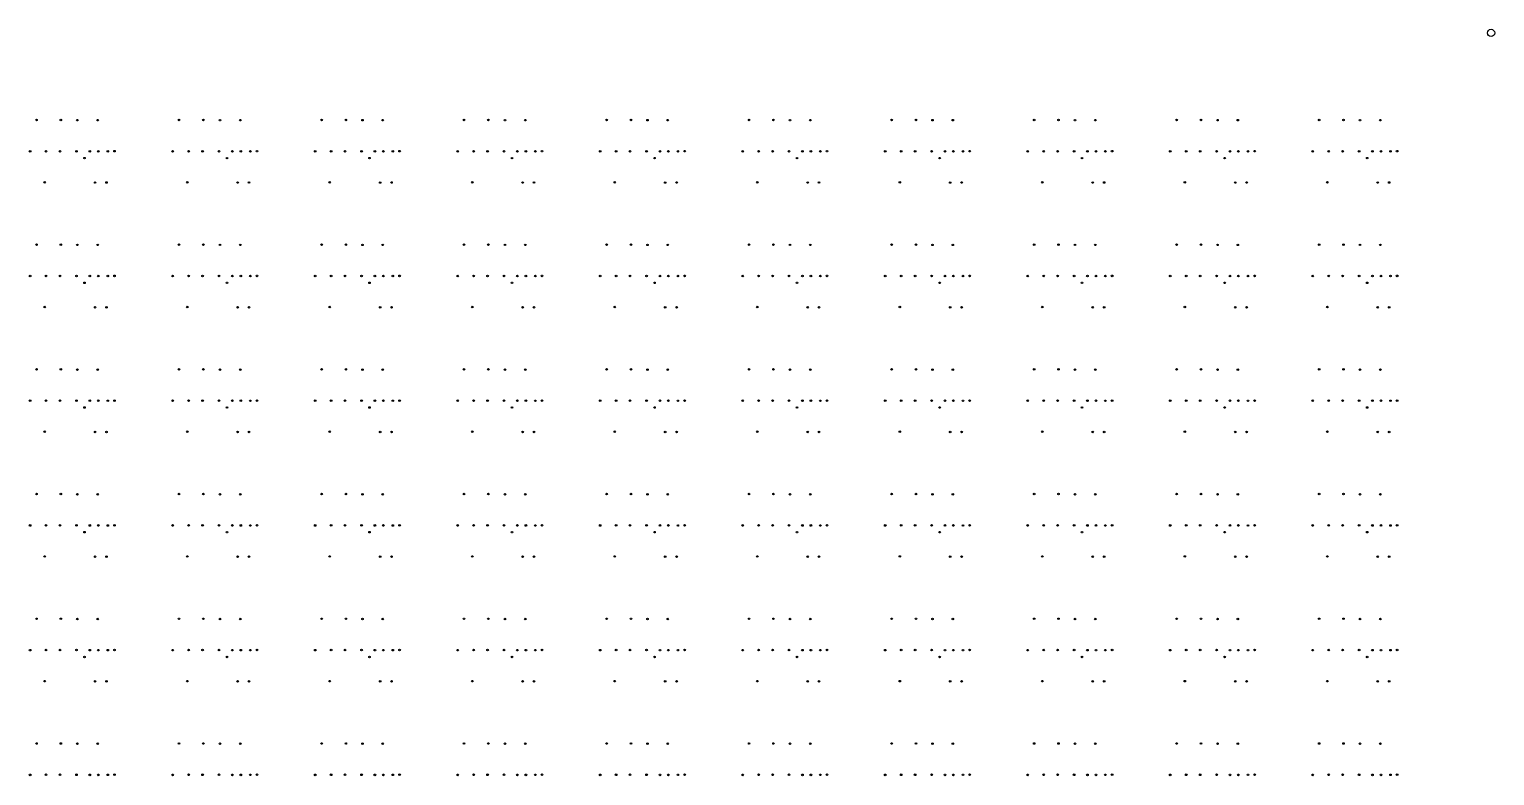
# Model space of a CAD drawing. Extents: x 50 to 173, y 50 to 173.
# Drawn here: x 112.4 to 172.6, y 141.9 to 172.6 of the extents above; entities that cross this region are included whole.
import ezdxf

# ---------------------------------------------------------------- set-up
doc = ezdxf.new("R2010")
doc.units = 0

msp = doc.modelspace()

# ---------------------------------------------------------------- linework, layer by layer
at = {"layer": '4H'}
msp.add_circle((172.4, 172.4), 0.15, dxfattribs=at)
at = {"layer": 'PET'}
for centre in [(112.658, 168.827), (113.656, 168.827), (114.337, 168.818), (115.17, 168.818), (118.511, 168.827), (119.51, 168.827), (120.191, 168.818), (121.024, 168.818), (124.365, 168.827), (125.364, 168.827), (126.045, 168.818), (126.878, 168.818), (130.219, 168.827), (131.217, 168.827), (131.898, 168.818), (132.731, 168.818), (136.072, 168.827), (137.071, 168.827), (137.752, 168.818), (138.585, 168.818), (141.926, 168.827), (142.925, 168.827), (143.606, 168.818), (144.439, 168.818), (147.78, 168.827), (148.778, 168.827), (149.459, 168.818), (150.292, 168.818), (153.633, 168.827), (154.632, 168.827), (155.313, 168.818), (156.146, 168.818), (159.487, 168.827), (160.486, 168.827), (161.167, 168.818), (162, 168.818), (165.341, 168.827), (166.339, 168.827), (167.02, 168.818), (167.853, 168.818), (112.394, 167.538), (113.049, 167.541), (113.622, 167.541), (114.299, 167.541), (114.847, 167.538), (115.195, 167.538), (115.586, 167.537), (115.86, 167.545), (118.247, 167.538), (118.903, 167.541), (119.476, 167.541), (120.153, 167.541), (120.701, 167.538), (121.049, 167.538), (121.439, 167.537), (121.714, 167.545), (124.101, 167.538), (124.757, 167.541), (125.33, 167.541), (126.007, 167.541), (126.555, 167.538), (126.902, 167.538), (127.293, 167.537), (127.567, 167.545), (129.955, 167.538), (130.61, 167.541), (131.183, 167.541), (131.86, 167.541), (132.408, 167.538), (132.756, 167.538), (133.147, 167.537), (133.421, 167.545), (135.808, 167.538), (136.464, 167.541), (137.037, 167.541), (137.714, 167.541), (138.262, 167.538), (138.61, 167.538), (139, 167.537), (139.275, 167.545), (141.662, 167.538), (142.318, 167.541), (142.891, 167.541), (143.568, 167.541), (144.116, 167.538), (144.463, 167.538), (144.854, 167.537), (145.128, 167.545), (147.516, 167.538), (148.171, 167.541), (148.744, 167.541), (149.421, 167.541), (149.969, 167.538), (150.317, 167.538), (150.708, 167.537), (150.982, 167.545), (153.369, 167.538), (154.025, 167.541), (154.598, 167.541), (155.275, 167.541), (155.823, 167.538), (156.171, 167.538), (156.561, 167.537), (156.836, 167.545), (159.223, 167.538), (159.879, 167.541), (160.452, 167.541), (161.129, 167.541), (161.677, 167.538), (162.024, 167.538), (162.415, 167.537), (162.689, 167.545), (165.077, 167.538), (165.732, 167.541), (166.305, 167.541), (166.982, 167.541), (167.53, 167.538), (167.878, 167.538), (168.269, 167.537), (168.543, 167.545), (114.628, 167.26), (120.481, 167.26), (126.335, 167.26), (132.189, 167.26), (138.042, 167.26), (143.896, 167.26), (149.75, 167.26), (155.603, 167.26), (161.457, 167.26), (167.311, 167.26), (112.993, 166.265), (115.063, 166.256), (115.532, 166.257), (118.847, 166.265), (120.917, 166.256), (121.386, 166.257), (124.701, 166.265), (126.77, 166.256), (127.239, 166.257), (130.554, 166.265), (132.624, 166.256), (133.093, 166.257), (136.408, 166.265), (138.478, 166.256), (138.947, 166.257), (142.262, 166.265), (144.331, 166.256), (144.8, 166.257), (148.115, 166.265), (150.185, 166.256), (150.654, 166.257), (153.969, 166.265), (156.039, 166.256), (156.508, 166.257), (159.823, 166.265), (161.892, 166.256), (162.361, 166.257), (165.676, 166.265), (167.746, 166.256), (168.215, 166.257), (112.658, 163.705), (113.656, 163.705), (114.337, 163.696), (115.17, 163.696), (118.511, 163.705), (119.51, 163.705), (120.191, 163.696), (121.024, 163.696), (124.365, 163.705), (125.364, 163.705), (126.045, 163.696), (126.878, 163.696), (130.219, 163.705), (131.217, 163.705), (131.898, 163.696), (132.731, 163.696), (136.072, 163.705), (137.071, 163.705), (137.752, 163.696), (138.585, 163.696), (141.926, 163.705), (142.925, 163.705), (143.606, 163.696), (144.439, 163.696), (147.78, 163.705), (148.778, 163.705), (149.459, 163.696), (150.292, 163.696), (153.633, 163.705), (154.632, 163.705), (155.313, 163.696), (156.146, 163.696), (159.487, 163.705), (160.486, 163.705), (161.167, 163.696), (162, 163.696), (165.341, 163.705), (166.339, 163.705), (167.02, 163.696), (167.853, 163.696), (112.394, 162.416), (113.049, 162.42), (113.622, 162.42), (114.299, 162.42), (114.628, 162.139), (114.847, 162.416), (115.195, 162.416), (115.586, 162.415), (115.86, 162.423), (118.247, 162.416), (118.903, 162.42), (119.476, 162.42), (120.153, 162.42), (120.481, 162.139), (120.701, 162.416), (121.049, 162.416), (121.439, 162.415), (121.714, 162.423), (124.101, 162.416), (124.757, 162.42), (125.33, 162.42), (126.007, 162.42), (126.335, 162.139), (126.555, 162.416), (126.902, 162.416), (127.293, 162.415), (127.567, 162.423), (129.955, 162.416), (130.61, 162.42), (131.183, 162.42), (131.86, 162.42), (132.189, 162.139), (132.408, 162.416), (132.756, 162.416), (133.147, 162.415), (133.421, 162.423), (135.808, 162.416), (136.464, 162.42), (137.037, 162.42), (137.714, 162.42), (138.042, 162.139), (138.262, 162.416), (138.61, 162.416), (139, 162.415), (139.275, 162.423), (141.662, 162.416), (142.318, 162.42), (142.891, 162.42), (143.568, 162.42), (143.896, 162.139), (144.116, 162.416), (144.463, 162.416), (144.854, 162.415), (145.128, 162.423), (147.516, 162.416), (148.171, 162.42), (148.744, 162.42), (149.421, 162.42), (149.75, 162.139), (149.969, 162.416), (150.317, 162.416), (150.708, 162.415), (150.982, 162.423), (153.369, 162.416), (154.025, 162.42), (154.598, 162.42), (155.275, 162.42), (155.603, 162.139), (155.823, 162.416), (156.171, 162.416), (156.561, 162.415), (156.836, 162.423), (159.223, 162.416), (159.879, 162.42), (160.452, 162.42), (161.129, 162.42), (161.457, 162.139), (161.677, 162.416), (162.024, 162.416), (162.415, 162.415), (162.689, 162.423), (165.077, 162.416), (165.732, 162.42), (166.305, 162.42), (166.982, 162.42), (167.311, 162.139), (167.53, 162.416), (167.878, 162.416), (168.269, 162.415), (168.543, 162.423), (112.993, 161.143), (115.063, 161.134), (115.532, 161.135), (118.847, 161.143), (120.917, 161.134), (121.386, 161.135), (124.701, 161.143), (126.77, 161.134), (127.239, 161.135), (130.554, 161.143), (132.624, 161.134), (133.093, 161.135), (136.408, 161.143), (138.478, 161.134), (138.947, 161.135), (142.262, 161.143), (144.331, 161.134), (144.8, 161.135), (148.115, 161.143), (150.185, 161.134), (150.654, 161.135), (153.969, 161.143), (156.039, 161.134), (156.508, 161.135), (159.823, 161.143), (161.892, 161.134), (162.361, 161.135), (165.676, 161.143), (167.746, 161.134), (168.215, 161.135), (112.658, 158.583), (113.656, 158.583), (114.337, 158.574), (115.17, 158.574), (118.511, 158.583), (119.51, 158.583), (120.191, 158.574), (121.024, 158.574), (124.365, 158.583), (125.364, 158.583), (126.045, 158.574), (126.878, 158.574), (130.219, 158.583), (131.217, 158.583), (131.898, 158.574), (132.731, 158.574), (136.072, 158.583), (137.071, 158.583), (137.752, 158.574), (138.585, 158.574), (141.926, 158.583), (142.925, 158.583), (143.606, 158.574), (144.439, 158.574), (147.78, 158.583), (148.778, 158.583), (149.459, 158.574), (150.292, 158.574), (153.633, 158.583), (154.632, 158.583), (155.313, 158.574), (156.146, 158.574), (159.487, 158.583), (160.486, 158.583), (161.167, 158.574), (162, 158.574), (165.341, 158.583), (166.339, 158.583), (167.02, 158.574), (167.853, 158.574), (112.394, 157.294), (113.049, 157.298), (113.622, 157.298), (114.299, 157.298), (114.847, 157.294), (115.195, 157.294), (115.586, 157.293), (115.86, 157.301), (118.247, 157.294), (118.903, 157.298), (119.476, 157.298), (120.153, 157.298), (120.701, 157.294), (121.049, 157.294), (121.439, 157.293), (121.714, 157.301), (124.101, 157.294), (124.757, 157.298), (125.33, 157.298), (126.007, 157.298), (126.555, 157.294), (126.902, 157.294), (127.293, 157.293), (127.567, 157.301), (129.955, 157.294), (130.61, 157.298), (131.183, 157.298), (131.86, 157.298), (132.408, 157.294), (132.756, 157.294), (133.147, 157.293), (133.421, 157.301), (135.808, 157.294), (136.464, 157.298), (137.037, 157.298), (137.714, 157.298), (138.262, 157.294), (138.61, 157.294), (139, 157.293), (139.275, 157.301), (141.662, 157.294), (142.318, 157.298), (142.891, 157.298), (143.568, 157.298), (144.116, 157.294), (144.463, 157.294), (144.854, 157.293), (145.128, 157.301), (147.516, 157.294), (148.171, 157.298), (148.744, 157.298), (149.421, 157.298), (149.969, 157.294), (150.317, 157.294), (150.708, 157.293), (150.982, 157.301), (153.369, 157.294), (154.025, 157.298), (154.598, 157.298), (155.275, 157.298), (155.823, 157.294), (156.171, 157.294), (156.561, 157.293), (156.836, 157.301), (159.223, 157.294), (159.879, 157.298), (160.452, 157.298), (161.129, 157.298), (161.677, 157.294), (162.024, 157.294), (162.415, 157.293), (162.689, 157.301), (165.077, 157.294), (165.732, 157.298), (166.305, 157.298), (166.982, 157.298), (167.53, 157.294), (167.878, 157.294), (168.269, 157.293), (168.543, 157.301), (114.628, 157.017), (120.481, 157.017), (126.335, 157.017), (132.189, 157.017), (138.042, 157.017), (143.896, 157.017), (149.75, 157.017), (155.603, 157.017), (161.457, 157.017), (167.311, 157.017), (112.993, 156.021), (115.063, 156.012), (115.532, 156.013), (118.847, 156.021), (120.917, 156.012), (121.386, 156.013), (124.701, 156.021), (126.77, 156.012), (127.239, 156.013), (130.554, 156.021), (132.624, 156.012), (133.093, 156.013), (136.408, 156.021), (138.478, 156.012), (138.947, 156.013), (142.262, 156.021), (144.331, 156.012), (144.8, 156.013), (148.115, 156.021), (150.185, 156.012), (150.654, 156.013), (153.969, 156.021), (156.039, 156.012), (156.508, 156.013), (159.823, 156.021), (161.892, 156.012), (162.361, 156.013), (165.676, 156.021), (167.746, 156.012), (168.215, 156.013), (112.658, 153.461), (113.656, 153.461), (114.337, 153.452), (115.17, 153.452), (118.511, 153.461), (119.51, 153.461), (120.191, 153.452), (121.024, 153.452), (124.365, 153.461), (125.364, 153.461), (126.045, 153.452), (126.878, 153.452), (130.219, 153.461), (131.217, 153.461), (131.898, 153.452), (132.731, 153.452), (136.072, 153.461), (137.071, 153.461), (137.752, 153.452), (138.585, 153.452), (141.926, 153.461), (142.925, 153.461), (143.606, 153.452), (144.439, 153.452), (147.78, 153.461), (148.778, 153.461), (149.459, 153.452), (150.292, 153.452), (153.633, 153.461), (154.632, 153.461), (155.313, 153.452), (156.146, 153.452), (159.487, 153.461), (160.486, 153.461), (161.167, 153.452), (162, 153.452), (165.341, 153.461), (166.339, 153.461), (167.02, 153.452), (167.853, 153.452), (112.394, 152.172), (113.049, 152.176), (113.622, 152.176), (114.299, 152.176), (114.628, 151.895), (114.847, 152.172), (115.195, 152.172), (115.586, 152.172), (115.86, 152.18), (118.247, 152.172), (118.903, 152.176), (119.476, 152.176), (120.153, 152.176), (120.481, 151.895), (120.701, 152.172), (121.049, 152.172), (121.439, 152.172), (121.714, 152.18), (124.101, 152.172), (124.757, 152.176), (125.33, 152.176), (126.007, 152.176), (126.335, 151.895), (126.555, 152.172), (126.902, 152.172), (127.293, 152.172), (127.567, 152.18), (129.955, 152.172), (130.61, 152.176), (131.183, 152.176), (131.86, 152.176), (132.189, 151.895), (132.408, 152.172), (132.756, 152.172), (133.147, 152.172), (133.421, 152.18), (135.808, 152.172), (136.464, 152.176), (137.037, 152.176), (137.714, 152.176), (138.042, 151.895), (138.262, 152.172), (138.61, 152.172), (139, 152.172), (139.275, 152.18), (141.662, 152.172), (142.318, 152.176), (142.891, 152.176), (143.568, 152.176), (143.896, 151.895), (144.116, 152.172), (144.463, 152.172), (144.854, 152.172), (145.128, 152.18), (147.516, 152.172), (148.171, 152.176), (148.744, 152.176), (149.421, 152.176), (149.75, 151.895), (149.969, 152.172), (150.317, 152.172), (150.708, 152.172), (150.982, 152.18), (153.369, 152.172), (154.025, 152.176), (154.598, 152.176), (155.275, 152.176), (155.603, 151.895), (155.823, 152.172), (156.171, 152.172), (156.561, 152.172), (156.836, 152.18), (159.223, 152.172), (159.879, 152.176), (160.452, 152.176), (161.129, 152.176), (161.457, 151.895), (161.677, 152.172), (162.024, 152.172), (162.415, 152.172), (162.689, 152.18), (165.077, 152.172), (165.732, 152.176), (166.305, 152.176), (166.982, 152.176), (167.311, 151.895), (167.53, 152.172), (167.878, 152.172), (168.269, 152.172), (168.543, 152.18), (112.993, 150.899), (115.063, 150.89), (115.532, 150.891), (118.847, 150.899), (120.917, 150.89), (121.386, 150.891), (124.701, 150.899), (126.77, 150.89), (127.239, 150.891), (130.554, 150.899), (132.624, 150.89), (133.093, 150.891), (136.408, 150.899), (138.478, 150.89), (138.947, 150.891), (142.262, 150.899), (144.331, 150.89), (144.8, 150.891), (148.115, 150.899), (150.185, 150.89), (150.654, 150.891), (153.969, 150.899), (156.039, 150.89), (156.508, 150.891), (159.823, 150.899), (161.892, 150.89), (162.361, 150.891), (165.676, 150.899), (167.746, 150.89), (168.215, 150.891), (112.658, 148.339), (113.656, 148.339), (114.337, 148.33), (115.17, 148.33), (118.511, 148.339), (119.51, 148.339), (120.191, 148.33), (121.024, 148.33), (124.365, 148.339), (125.364, 148.339), (126.045, 148.33), (126.878, 148.33), (130.219, 148.339), (131.217, 148.339), (131.898, 148.33), (132.731, 148.33), (136.072, 148.339), (137.071, 148.339), (137.752, 148.33), (138.585, 148.33), (141.926, 148.339), (142.925, 148.339), (143.606, 148.33), (144.439, 148.33), (147.78, 148.339), (148.778, 148.339), (149.459, 148.33), (150.292, 148.33), (153.633, 148.339), (154.632, 148.339), (155.313, 148.33), (156.146, 148.33), (159.487, 148.339), (160.486, 148.339), (161.167, 148.33), (162, 148.33), (165.341, 148.339), (166.339, 148.339), (167.02, 148.33), (167.853, 148.33), (112.394, 147.05), (113.049, 147.054), (113.622, 147.054), (114.299, 147.054), (114.847, 147.05), (115.195, 147.05), (115.586, 147.05), (115.86, 147.058), (118.247, 147.05), (118.903, 147.054), (119.476, 147.054), (120.153, 147.054), (120.701, 147.05), (121.049, 147.05), (121.439, 147.05), (121.714, 147.058), (124.101, 147.05), (124.757, 147.054), (125.33, 147.054), (126.007, 147.054), (126.555, 147.05), (126.902, 147.05), (127.293, 147.05), (127.567, 147.058), (129.955, 147.05), (130.61, 147.054), (131.183, 147.054), (131.86, 147.054), (132.408, 147.05), (132.756, 147.05), (133.147, 147.05), (133.421, 147.058), (135.808, 147.05), (136.464, 147.054), (137.037, 147.054), (137.714, 147.054), (138.262, 147.05), (138.61, 147.05), (139, 147.05), (139.275, 147.058), (141.662, 147.05), (142.318, 147.054), (142.891, 147.054), (143.568, 147.054), (144.116, 147.05), (144.463, 147.05), (144.854, 147.05), (145.128, 147.058), (147.516, 147.05), (148.171, 147.054), (148.744, 147.054), (149.421, 147.054), (149.969, 147.05), (150.317, 147.05), (150.708, 147.05), (150.982, 147.058), (153.369, 147.05), (154.025, 147.054), (154.598, 147.054), (155.275, 147.054), (155.823, 147.05), (156.171, 147.05), (156.561, 147.05), (156.836, 147.058), (159.223, 147.05), (159.879, 147.054), (160.452, 147.054), (161.129, 147.054), (161.677, 147.05), (162.024, 147.05), (162.415, 147.05), (162.689, 147.058), (165.077, 147.05), (165.732, 147.054), (166.305, 147.054), (166.982, 147.054), (167.53, 147.05), (167.878, 147.05), (168.269, 147.05), (168.543, 147.058), (114.628, 146.773), (120.481, 146.773), (126.335, 146.773), (132.189, 146.773), (138.042, 146.773), (143.896, 146.773), (149.75, 146.773), (155.603, 146.773), (161.457, 146.773), (167.311, 146.773), (112.993, 145.777), (115.063, 145.768), (115.532, 145.769), (118.847, 145.777), (120.917, 145.768), (121.386, 145.769), (124.701, 145.777), (126.77, 145.768), (127.239, 145.769), (130.554, 145.777), (132.624, 145.768), (133.093, 145.769), (136.408, 145.777), (138.478, 145.768), (138.947, 145.769), (142.262, 145.777), (144.331, 145.768), (144.8, 145.769), (148.115, 145.777), (150.185, 145.768), (150.654, 145.769), (153.969, 145.777), (156.039, 145.768), (156.508, 145.769), (159.823, 145.777), (161.892, 145.768), (162.361, 145.769), (165.676, 145.777), (167.746, 145.768), (168.215, 145.769), (112.658, 143.217), (113.656, 143.217), (114.337, 143.208), (115.17, 143.208), (118.511, 143.217), (119.51, 143.217), (120.191, 143.208), (121.024, 143.208), (124.365, 143.217), (125.364, 143.217), (126.045, 143.208), (126.878, 143.208), (130.219, 143.217), (131.217, 143.217), (131.898, 143.208), (132.731, 143.208), (136.072, 143.217), (137.071, 143.217), (137.752, 143.208), (138.585, 143.208), (141.926, 143.217), (142.925, 143.217), (143.606, 143.208), (144.439, 143.208), (147.78, 143.217), (148.778, 143.217), (149.459, 143.208), (150.292, 143.208), (153.633, 143.217), (154.632, 143.217), (155.313, 143.208), (156.146, 143.208), (159.487, 143.217), (160.486, 143.217), (161.167, 143.208), (162, 143.208), (165.341, 143.217), (166.339, 143.217), (167.02, 143.208), (167.853, 143.208), (112.394, 141.928), (113.049, 141.932), (113.622, 141.932), (114.299, 141.932), (114.847, 141.928), (115.195, 141.928), (115.586, 141.928), (115.86, 141.936), (118.247, 141.928), (118.903, 141.932), (119.476, 141.932), (120.153, 141.932), (120.701, 141.928), (121.049, 141.928), (121.439, 141.928), (121.714, 141.936), (124.101, 141.928), (124.757, 141.932), (125.33, 141.932), (126.007, 141.932), (126.555, 141.928), (126.902, 141.928), (127.293, 141.928), (127.567, 141.936), (129.955, 141.928), (130.61, 141.932), (131.183, 141.932), (131.86, 141.932), (132.408, 141.928), (132.756, 141.928), (133.147, 141.928), (133.421, 141.936), (135.808, 141.928), (136.464, 141.932), (137.037, 141.932), (137.714, 141.932), (138.262, 141.928), (138.61, 141.928), (139, 141.928), (139.275, 141.936), (141.662, 141.928), (142.318, 141.932), (142.891, 141.932), (143.568, 141.932), (144.116, 141.928), (144.463, 141.928), (144.854, 141.928), (145.128, 141.936), (147.516, 141.928), (148.171, 141.932), (148.744, 141.932), (149.421, 141.932), (149.969, 141.928), (150.317, 141.928), (150.708, 141.928), (150.982, 141.936), (153.369, 141.928), (154.025, 141.932), (154.598, 141.932), (155.275, 141.932), (155.823, 141.928), (156.171, 141.928), (156.561, 141.928), (156.836, 141.936), (159.223, 141.928), (159.879, 141.932), (160.452, 141.932), (161.129, 141.932), (161.677, 141.928), (162.024, 141.928), (162.415, 141.928), (162.689, 141.936), (165.077, 141.928), (165.732, 141.932), (166.305, 141.932), (166.982, 141.932), (167.53, 141.928), (167.878, 141.928), (168.269, 141.928), (168.543, 141.936)]:
    msp.add_circle(centre, 0.005, dxfattribs=at)
at = {"layer": 'V3'}
for centre, radius in [((112.658, 168.827), 0.0316), ((113.656, 168.827), 0.0316), ((114.337, 168.818), 0.0316), ((115.17, 168.818), 0.0316), ((118.511, 168.827), 0.0316), ((119.51, 168.827), 0.0316), ((120.191, 168.818), 0.0316), ((121.024, 168.818), 0.0316), ((124.365, 168.827), 0.0316), ((125.364, 168.827), 0.0316), ((126.045, 168.818), 0.0316), ((126.878, 168.818), 0.0316), ((130.219, 168.827), 0.0316), ((131.217, 168.827), 0.0316), ((131.898, 168.818), 0.0316), ((132.731, 168.818), 0.0316), ((136.072, 168.827), 0.0316), ((137.071, 168.827), 0.0316), ((137.752, 168.818), 0.0316), ((138.585, 168.818), 0.0316), ((141.926, 168.827), 0.0316), ((142.925, 168.827), 0.0316), ((143.606, 168.818), 0.0316), ((144.439, 168.818), 0.0316), ((147.78, 168.827), 0.0316), ((148.778, 168.827), 0.0316), ((149.459, 168.818), 0.0316), ((150.292, 168.818), 0.0316), ((153.633, 168.827), 0.0316), ((154.632, 168.827), 0.0316), ((155.313, 168.818), 0.0316), ((156.146, 168.818), 0.0316), ((159.487, 168.827), 0.0316), ((160.486, 168.827), 0.0316), ((161.167, 168.818), 0.0316), ((162, 168.818), 0.0316), ((165.341, 168.827), 0.0316), ((166.339, 168.827), 0.0316), ((167.02, 168.818), 0.0316), ((167.853, 168.818), 0.0316), ((112.394, 167.538), 0.0333), ((113.049, 167.541), 0.0333), ((113.622, 167.541), 0.0333), ((114.299, 167.541), 0.0333), ((114.847, 167.538), 0.0333), ((115.195, 167.538), 0.0333), ((115.586, 167.537), 0.0317), ((115.86, 167.545), 0.0333), ((118.247, 167.538), 0.0333), ((118.903, 167.541), 0.0333), ((119.476, 167.541), 0.0333), ((120.153, 167.541), 0.0333), ((120.701, 167.538), 0.0333), ((121.049, 167.538), 0.0333), ((121.439, 167.537), 0.0317), ((121.714, 167.545), 0.0333), ((124.101, 167.538), 0.0333), ((124.757, 167.541), 0.0333), ((125.33, 167.541), 0.0333), ((126.007, 167.541), 0.0333), ((126.555, 167.538), 0.0333), ((126.902, 167.538), 0.0333), ((127.293, 167.537), 0.0317), ((127.567, 167.545), 0.0333), ((129.955, 167.538), 0.0333), ((130.61, 167.541), 0.0333), ((131.183, 167.541), 0.0333), ((131.86, 167.541), 0.0333), ((132.408, 167.538), 0.0333), ((132.756, 167.538), 0.0333), ((133.147, 167.537), 0.0317), ((133.421, 167.545), 0.0333), ((135.808, 167.538), 0.0333), ((136.464, 167.541), 0.0333), ((137.037, 167.541), 0.0333), ((137.714, 167.541), 0.0333), ((138.262, 167.538), 0.0333), ((138.61, 167.538), 0.0333), ((139, 167.537), 0.0317), ((139.275, 167.545), 0.0333), ((141.662, 167.538), 0.0333), ((142.318, 167.541), 0.0333), ((142.891, 167.541), 0.0333), ((143.568, 167.541), 0.0333), ((144.116, 167.538), 0.0333), ((144.463, 167.538), 0.0333), ((144.854, 167.537), 0.0317), ((145.128, 167.545), 0.0333), ((147.516, 167.538), 0.0333), ((148.171, 167.541), 0.0333), ((148.744, 167.541), 0.0333), ((149.421, 167.541), 0.0333), ((149.969, 167.538), 0.0333), ((150.317, 167.538), 0.0333), ((150.708, 167.537), 0.0317), ((150.982, 167.545), 0.0333), ((153.369, 167.538), 0.0333), ((154.025, 167.541), 0.0333), ((154.598, 167.541), 0.0333), ((155.275, 167.541), 0.0333), ((155.823, 167.538), 0.0333), ((156.171, 167.538), 0.0333), ((156.561, 167.537), 0.0317), ((156.836, 167.545), 0.0333), ((159.223, 167.538), 0.0333), ((159.879, 167.541), 0.0333), ((160.452, 167.541), 0.0333), ((161.129, 167.541), 0.0333), ((161.677, 167.538), 0.0333), ((162.024, 167.538), 0.0333), ((162.415, 167.537), 0.0317), ((162.689, 167.545), 0.0333), ((165.077, 167.538), 0.0333), ((165.732, 167.541), 0.0333), ((166.305, 167.541), 0.0333), ((166.982, 167.541), 0.0333), ((167.53, 167.538), 0.0333), ((167.878, 167.538), 0.0333), ((168.269, 167.537), 0.0317), ((168.543, 167.545), 0.0333), ((114.628, 167.26), 0.0317), ((120.481, 167.26), 0.0317), ((126.335, 167.26), 0.0317), ((132.189, 167.26), 0.0317), ((138.042, 167.26), 0.0317), ((143.896, 167.26), 0.0317), ((149.75, 167.26), 0.0317), ((155.603, 167.26), 0.0317), ((161.457, 167.26), 0.0317), ((167.311, 167.26), 0.0317), ((112.993, 166.265), 0.0316), ((115.063, 166.256), 0.0316), ((115.532, 166.257), 0.0316), ((118.847, 166.265), 0.0316), ((120.917, 166.256), 0.0316), ((121.386, 166.257), 0.0316), ((124.701, 166.265), 0.0316), ((126.77, 166.256), 0.0316), ((127.239, 166.257), 0.0316), ((130.554, 166.265), 0.0316), ((132.624, 166.256), 0.0316), ((133.093, 166.257), 0.0316), ((136.408, 166.265), 0.0316), ((138.478, 166.256), 0.0316), ((138.947, 166.257), 0.0316), ((142.262, 166.265), 0.0316), ((144.331, 166.256), 0.0316), ((144.8, 166.257), 0.0316), ((148.115, 166.265), 0.0316), ((150.185, 166.256), 0.0316), ((150.654, 166.257), 0.0316), ((153.969, 166.265), 0.0316), ((156.039, 166.256), 0.0316), ((156.508, 166.257), 0.0316), ((159.823, 166.265), 0.0316), ((161.892, 166.256), 0.0316), ((162.361, 166.257), 0.0316), ((165.676, 166.265), 0.0316), ((167.746, 166.256), 0.0316), ((168.215, 166.257), 0.0316), ((112.658, 163.705), 0.0316), ((113.656, 163.705), 0.0316), ((114.337, 163.696), 0.0316), ((115.17, 163.696), 0.0316), ((118.511, 163.705), 0.0316), ((119.51, 163.705), 0.0316), ((120.191, 163.696), 0.0316), ((121.024, 163.696), 0.0316), ((124.365, 163.705), 0.0316), ((125.364, 163.705), 0.0316), ((126.045, 163.696), 0.0316), ((126.878, 163.696), 0.0316), ((130.219, 163.705), 0.0316), ((131.217, 163.705), 0.0316), ((131.898, 163.696), 0.0316), ((132.731, 163.696), 0.0316), ((136.072, 163.705), 0.0316), ((137.071, 163.705), 0.0316), ((137.752, 163.696), 0.0316), ((138.585, 163.696), 0.0316), ((141.926, 163.705), 0.0316), ((142.925, 163.705), 0.0316), ((143.606, 163.696), 0.0316), ((144.439, 163.696), 0.0316), ((147.78, 163.705), 0.0316), ((148.778, 163.705), 0.0316), ((149.459, 163.696), 0.0316), ((150.292, 163.696), 0.0316), ((153.633, 163.705), 0.0316), ((154.632, 163.705), 0.0316), ((155.313, 163.696), 0.0316), ((156.146, 163.696), 0.0316), ((159.487, 163.705), 0.0316), ((160.486, 163.705), 0.0316), ((161.167, 163.696), 0.0316), ((162, 163.696), 0.0316), ((165.341, 163.705), 0.0316), ((166.339, 163.705), 0.0316), ((167.02, 163.696), 0.0316), ((167.853, 163.696), 0.0316), ((112.394, 162.416), 0.0333), ((113.049, 162.42), 0.0333), ((113.622, 162.42), 0.0333), ((114.299, 162.42), 0.0333), ((114.628, 162.139), 0.0317), ((114.847, 162.416), 0.0333), ((115.195, 162.416), 0.0333), ((115.586, 162.415), 0.0317), ((115.86, 162.423), 0.0333), ((118.247, 162.416), 0.0333), ((118.903, 162.42), 0.0333), ((119.476, 162.42), 0.0333), ((120.153, 162.42), 0.0333), ((120.481, 162.139), 0.0317), ((120.701, 162.416), 0.0333), ((121.049, 162.416), 0.0333), ((121.439, 162.415), 0.0317), ((121.714, 162.423), 0.0333), ((124.101, 162.416), 0.0333), ((124.757, 162.42), 0.0333), ((125.33, 162.42), 0.0333), ((126.007, 162.42), 0.0333), ((126.335, 162.139), 0.0317), ((126.555, 162.416), 0.0333), ((126.902, 162.416), 0.0333), ((127.293, 162.415), 0.0317), ((127.567, 162.423), 0.0333), ((129.955, 162.416), 0.0333), ((130.61, 162.42), 0.0333), ((131.183, 162.42), 0.0333), ((131.86, 162.42), 0.0333), ((132.189, 162.139), 0.0317), ((132.408, 162.416), 0.0333), ((132.756, 162.416), 0.0333), ((133.147, 162.415), 0.0317), ((133.421, 162.423), 0.0333), ((135.808, 162.416), 0.0333), ((136.464, 162.42), 0.0333), ((137.037, 162.42), 0.0333), ((137.714, 162.42), 0.0333), ((138.042, 162.139), 0.0317), ((138.262, 162.416), 0.0333), ((138.61, 162.416), 0.0333), ((139, 162.415), 0.0317), ((139.275, 162.423), 0.0333), ((141.662, 162.416), 0.0333), ((142.318, 162.42), 0.0333), ((142.891, 162.42), 0.0333), ((143.568, 162.42), 0.0333), ((143.896, 162.139), 0.0317), ((144.116, 162.416), 0.0333), ((144.463, 162.416), 0.0333), ((144.854, 162.415), 0.0317), ((145.128, 162.423), 0.0333), ((147.516, 162.416), 0.0333), ((148.171, 162.42), 0.0333), ((148.744, 162.42), 0.0333), ((149.421, 162.42), 0.0333), ((149.75, 162.139), 0.0317), ((149.969, 162.416), 0.0333), ((150.317, 162.416), 0.0333), ((150.708, 162.415), 0.0317), ((150.982, 162.423), 0.0333), ((153.369, 162.416), 0.0333), ((154.025, 162.42), 0.0333), ((154.598, 162.42), 0.0333), ((155.275, 162.42), 0.0333), ((155.603, 162.139), 0.0317), ((155.823, 162.416), 0.0333), ((156.171, 162.416), 0.0333), ((156.561, 162.415), 0.0317), ((156.836, 162.423), 0.0333), ((159.223, 162.416), 0.0333), ((159.879, 162.42), 0.0333), ((160.452, 162.42), 0.0333), ((161.129, 162.42), 0.0333), ((161.457, 162.139), 0.0317), ((161.677, 162.416), 0.0333), ((162.024, 162.416), 0.0333), ((162.415, 162.415), 0.0317), ((162.689, 162.423), 0.0333), ((165.077, 162.416), 0.0333), ((165.732, 162.42), 0.0333), ((166.305, 162.42), 0.0333), ((166.982, 162.42), 0.0333), ((167.311, 162.139), 0.0317), ((167.53, 162.416), 0.0333), ((167.878, 162.416), 0.0333), ((168.269, 162.415), 0.0317), ((168.543, 162.423), 0.0333), ((112.993, 161.143), 0.0316), ((115.063, 161.134), 0.0316), ((115.532, 161.135), 0.0316), ((118.847, 161.143), 0.0316), ((120.917, 161.134), 0.0316), ((121.386, 161.135), 0.0316), ((124.701, 161.143), 0.0316), ((126.77, 161.134), 0.0316), ((127.239, 161.135), 0.0316), ((130.554, 161.143), 0.0316), ((132.624, 161.134), 0.0316), ((133.093, 161.135), 0.0316), ((136.408, 161.143), 0.0316), ((138.478, 161.134), 0.0316), ((138.947, 161.135), 0.0316), ((142.262, 161.143), 0.0316), ((144.331, 161.134), 0.0316), ((144.8, 161.135), 0.0316), ((148.115, 161.143), 0.0316), ((150.185, 161.134), 0.0316), ((150.654, 161.135), 0.0316), ((153.969, 161.143), 0.0316), ((156.039, 161.134), 0.0316), ((156.508, 161.135), 0.0316), ((159.823, 161.143), 0.0316), ((161.892, 161.134), 0.0316), ((162.361, 161.135), 0.0316), ((165.676, 161.143), 0.0316), ((167.746, 161.134), 0.0316), ((168.215, 161.135), 0.0316), ((112.658, 158.583), 0.0316), ((113.656, 158.583), 0.0316), ((114.337, 158.574), 0.0316), ((115.17, 158.574), 0.0316), ((118.511, 158.583), 0.0316), ((119.51, 158.583), 0.0316), ((120.191, 158.574), 0.0316), ((121.024, 158.574), 0.0316), ((124.365, 158.583), 0.0316), ((125.364, 158.583), 0.0316), ((126.045, 158.574), 0.0316), ((126.878, 158.574), 0.0316), ((130.219, 158.583), 0.0316), ((131.217, 158.583), 0.0316), ((131.898, 158.574), 0.0316), ((132.731, 158.574), 0.0316), ((136.072, 158.583), 0.0316), ((137.071, 158.583), 0.0316), ((137.752, 158.574), 0.0316), ((138.585, 158.574), 0.0316), ((141.926, 158.583), 0.0316), ((142.925, 158.583), 0.0316), ((143.606, 158.574), 0.0316), ((144.439, 158.574), 0.0316), ((147.78, 158.583), 0.0316), ((148.778, 158.583), 0.0316), ((149.459, 158.574), 0.0316), ((150.292, 158.574), 0.0316), ((153.633, 158.583), 0.0316), ((154.632, 158.583), 0.0316), ((155.313, 158.574), 0.0316), ((156.146, 158.574), 0.0316), ((159.487, 158.583), 0.0316), ((160.486, 158.583), 0.0316), ((161.167, 158.574), 0.0316), ((162, 158.574), 0.0316), ((165.341, 158.583), 0.0316), ((166.339, 158.583), 0.0316), ((167.02, 158.574), 0.0316), ((167.853, 158.574), 0.0316), ((112.394, 157.294), 0.0333), ((113.049, 157.298), 0.0333), ((113.622, 157.298), 0.0333), ((114.299, 157.298), 0.0333), ((114.847, 157.294), 0.0333), ((115.195, 157.294), 0.0333), ((115.586, 157.293), 0.0317), ((115.86, 157.301), 0.0333), ((118.247, 157.294), 0.0333), ((118.903, 157.298), 0.0333), ((119.476, 157.298), 0.0333), ((120.153, 157.298), 0.0333), ((120.701, 157.294), 0.0333), ((121.049, 157.294), 0.0333), ((121.439, 157.293), 0.0317), ((121.714, 157.301), 0.0333), ((124.101, 157.294), 0.0333), ((124.757, 157.298), 0.0333), ((125.33, 157.298), 0.0333), ((126.007, 157.298), 0.0333), ((126.555, 157.294), 0.0333), ((126.902, 157.294), 0.0333), ((127.293, 157.293), 0.0317), ((127.567, 157.301), 0.0333), ((129.955, 157.294), 0.0333), ((130.61, 157.298), 0.0333), ((131.183, 157.298), 0.0333), ((131.86, 157.298), 0.0333), ((132.408, 157.294), 0.0333), ((132.756, 157.294), 0.0333), ((133.147, 157.293), 0.0317), ((133.421, 157.301), 0.0333), ((135.808, 157.294), 0.0333), ((136.464, 157.298), 0.0333), ((137.037, 157.298), 0.0333), ((137.714, 157.298), 0.0333), ((138.262, 157.294), 0.0333), ((138.61, 157.294), 0.0333), ((139, 157.293), 0.0317), ((139.275, 157.301), 0.0333), ((141.662, 157.294), 0.0333), ((142.318, 157.298), 0.0333), ((142.891, 157.298), 0.0333), ((143.568, 157.298), 0.0333), ((144.116, 157.294), 0.0333), ((144.463, 157.294), 0.0333), ((144.854, 157.293), 0.0317), ((145.128, 157.301), 0.0333), ((147.516, 157.294), 0.0333), ((148.171, 157.298), 0.0333), ((148.744, 157.298), 0.0333), ((149.421, 157.298), 0.0333), ((149.969, 157.294), 0.0333), ((150.317, 157.294), 0.0333), ((150.708, 157.293), 0.0317), ((150.982, 157.301), 0.0333), ((153.369, 157.294), 0.0333), ((154.025, 157.298), 0.0333), ((154.598, 157.298), 0.0333), ((155.275, 157.298), 0.0333), ((155.823, 157.294), 0.0333), ((156.171, 157.294), 0.0333), ((156.561, 157.293), 0.0317), ((156.836, 157.301), 0.0333), ((159.223, 157.294), 0.0333), ((159.879, 157.298), 0.0333), ((160.452, 157.298), 0.0333), ((161.129, 157.298), 0.0333), ((161.677, 157.294), 0.0333), ((162.024, 157.294), 0.0333), ((162.415, 157.293), 0.0317), ((162.689, 157.301), 0.0333), ((165.077, 157.294), 0.0333), ((165.732, 157.298), 0.0333), ((166.305, 157.298), 0.0333), ((166.982, 157.298), 0.0333), ((167.53, 157.294), 0.0333), ((167.878, 157.294), 0.0333), ((168.269, 157.293), 0.0317), ((168.543, 157.301), 0.0333), ((114.628, 157.017), 0.0317), ((120.481, 157.017), 0.0317), ((126.335, 157.017), 0.0317), ((132.189, 157.017), 0.0317), ((138.042, 157.017), 0.0317), ((143.896, 157.017), 0.0317), ((149.75, 157.017), 0.0317), ((155.603, 157.017), 0.0317), ((161.457, 157.017), 0.0317), ((167.311, 157.017), 0.0317), ((112.993, 156.021), 0.0316), ((115.063, 156.012), 0.0316), ((115.532, 156.013), 0.0316), ((118.847, 156.021), 0.0316), ((120.917, 156.012), 0.0316), ((121.386, 156.013), 0.0316), ((124.701, 156.021), 0.0316), ((126.77, 156.012), 0.0316), ((127.239, 156.013), 0.0316), ((130.554, 156.021), 0.0316), ((132.624, 156.012), 0.0316), ((133.093, 156.013), 0.0316), ((136.408, 156.021), 0.0316), ((138.478, 156.012), 0.0316), ((138.947, 156.013), 0.0316), ((142.262, 156.021), 0.0316), ((144.331, 156.012), 0.0316), ((144.8, 156.013), 0.0316), ((148.115, 156.021), 0.0316), ((150.185, 156.012), 0.0316), ((150.654, 156.013), 0.0316), ((153.969, 156.021), 0.0316), ((156.039, 156.012), 0.0316), ((156.508, 156.013), 0.0316), ((159.823, 156.021), 0.0316), ((161.892, 156.012), 0.0316), ((162.361, 156.013), 0.0316), ((165.676, 156.021), 0.0316), ((167.746, 156.012), 0.0316), ((168.215, 156.013), 0.0316), ((112.658, 153.461), 0.0316), ((113.656, 153.461), 0.0316), ((114.337, 153.452), 0.0316), ((115.17, 153.452), 0.0316), ((118.511, 153.461), 0.0316), ((119.51, 153.461), 0.0316), ((120.191, 153.452), 0.0316), ((121.024, 153.452), 0.0316), ((124.365, 153.461), 0.0316), ((125.364, 153.461), 0.0316), ((126.045, 153.452), 0.0316), ((126.878, 153.452), 0.0316), ((130.219, 153.461), 0.0316), ((131.217, 153.461), 0.0316), ((131.898, 153.452), 0.0316), ((132.731, 153.452), 0.0316), ((136.072, 153.461), 0.0316), ((137.071, 153.461), 0.0316), ((137.752, 153.452), 0.0316), ((138.585, 153.452), 0.0316), ((141.926, 153.461), 0.0316), ((142.925, 153.461), 0.0316), ((143.606, 153.452), 0.0316), ((144.439, 153.452), 0.0316), ((147.78, 153.461), 0.0316), ((148.778, 153.461), 0.0316), ((149.459, 153.452), 0.0316), ((150.292, 153.452), 0.0316), ((153.633, 153.461), 0.0316), ((154.632, 153.461), 0.0316), ((155.313, 153.452), 0.0316), ((156.146, 153.452), 0.0316), ((159.487, 153.461), 0.0316), ((160.486, 153.461), 0.0316), ((161.167, 153.452), 0.0316), ((162, 153.452), 0.0316), ((165.341, 153.461), 0.0316), ((166.339, 153.461), 0.0316), ((167.02, 153.452), 0.0316), ((167.853, 153.452), 0.0316), ((112.394, 152.172), 0.0333), ((113.049, 152.176), 0.0333), ((113.622, 152.176), 0.0333), ((114.299, 152.176), 0.0333), ((114.628, 151.895), 0.0317), ((114.847, 152.172), 0.0333), ((115.195, 152.172), 0.0333), ((115.586, 152.172), 0.0317), ((115.86, 152.18), 0.0333), ((118.247, 152.172), 0.0333), ((118.903, 152.176), 0.0333), ((119.476, 152.176), 0.0333), ((120.153, 152.176), 0.0333), ((120.481, 151.895), 0.0317), ((120.701, 152.172), 0.0333), ((121.049, 152.172), 0.0333), ((121.439, 152.172), 0.0317), ((121.714, 152.18), 0.0333), ((124.101, 152.172), 0.0333), ((124.757, 152.176), 0.0333), ((125.33, 152.176), 0.0333), ((126.007, 152.176), 0.0333), ((126.335, 151.895), 0.0317), ((126.555, 152.172), 0.0333), ((126.902, 152.172), 0.0333), ((127.293, 152.172), 0.0317), ((127.567, 152.18), 0.0333), ((129.955, 152.172), 0.0333), ((130.61, 152.176), 0.0333), ((131.183, 152.176), 0.0333), ((131.86, 152.176), 0.0333), ((132.189, 151.895), 0.0317), ((132.408, 152.172), 0.0333), ((132.756, 152.172), 0.0333), ((133.147, 152.172), 0.0317), ((133.421, 152.18), 0.0333), ((135.808, 152.172), 0.0333), ((136.464, 152.176), 0.0333), ((137.037, 152.176), 0.0333), ((137.714, 152.176), 0.0333), ((138.042, 151.895), 0.0317), ((138.262, 152.172), 0.0333), ((138.61, 152.172), 0.0333), ((139, 152.172), 0.0317), ((139.275, 152.18), 0.0333), ((141.662, 152.172), 0.0333), ((142.318, 152.176), 0.0333), ((142.891, 152.176), 0.0333), ((143.568, 152.176), 0.0333), ((143.896, 151.895), 0.0317), ((144.116, 152.172), 0.0333), ((144.463, 152.172), 0.0333), ((144.854, 152.172), 0.0317), ((145.128, 152.18), 0.0333), ((147.516, 152.172), 0.0333), ((148.171, 152.176), 0.0333), ((148.744, 152.176), 0.0333), ((149.421, 152.176), 0.0333), ((149.75, 151.895), 0.0317), ((149.969, 152.172), 0.0333), ((150.317, 152.172), 0.0333), ((150.708, 152.172), 0.0317), ((150.982, 152.18), 0.0333), ((153.369, 152.172), 0.0333), ((154.025, 152.176), 0.0333), ((154.598, 152.176), 0.0333), ((155.275, 152.176), 0.0333), ((155.603, 151.895), 0.0317), ((155.823, 152.172), 0.0333), ((156.171, 152.172), 0.0333), ((156.561, 152.172), 0.0317), ((156.836, 152.18), 0.0333), ((159.223, 152.172), 0.0333), ((159.879, 152.176), 0.0333), ((160.452, 152.176), 0.0333), ((161.129, 152.176), 0.0333), ((161.457, 151.895), 0.0317), ((161.677, 152.172), 0.0333), ((162.024, 152.172), 0.0333), ((162.415, 152.172), 0.0317), ((162.689, 152.18), 0.0333), ((165.077, 152.172), 0.0333), ((165.732, 152.176), 0.0333), ((166.305, 152.176), 0.0333), ((166.982, 152.176), 0.0333), ((167.311, 151.895), 0.0317), ((167.53, 152.172), 0.0333), ((167.878, 152.172), 0.0333), ((168.269, 152.172), 0.0317), ((168.543, 152.18), 0.0333), ((112.993, 150.899), 0.0316), ((115.063, 150.89), 0.0316), ((115.532, 150.891), 0.0316), ((118.847, 150.899), 0.0316), ((120.917, 150.89), 0.0316), ((121.386, 150.891), 0.0316), ((124.701, 150.899), 0.0316), ((126.77, 150.89), 0.0316), ((127.239, 150.891), 0.0316), ((130.554, 150.899), 0.0316), ((132.624, 150.89), 0.0316), ((133.093, 150.891), 0.0316), ((136.408, 150.899), 0.0316), ((138.478, 150.89), 0.0316), ((138.947, 150.891), 0.0316), ((142.262, 150.899), 0.0316), ((144.331, 150.89), 0.0316), ((144.8, 150.891), 0.0316), ((148.115, 150.899), 0.0316), ((150.185, 150.89), 0.0316), ((150.654, 150.891), 0.0316), ((153.969, 150.899), 0.0316), ((156.039, 150.89), 0.0316), ((156.508, 150.891), 0.0316), ((159.823, 150.899), 0.0316), ((161.892, 150.89), 0.0316), ((162.361, 150.891), 0.0316), ((165.676, 150.899), 0.0316), ((167.746, 150.89), 0.0316), ((168.215, 150.891), 0.0316), ((112.658, 148.339), 0.0316), ((113.656, 148.339), 0.0316), ((114.337, 148.33), 0.0316), ((115.17, 148.33), 0.0316), ((118.511, 148.339), 0.0316), ((119.51, 148.339), 0.0316), ((120.191, 148.33), 0.0316), ((121.024, 148.33), 0.0316), ((124.365, 148.339), 0.0316), ((125.364, 148.339), 0.0316), ((126.045, 148.33), 0.0316), ((126.878, 148.33), 0.0316), ((130.219, 148.339), 0.0316), ((131.217, 148.339), 0.0316), ((131.898, 148.33), 0.0316), ((132.731, 148.33), 0.0316), ((136.072, 148.339), 0.0316), ((137.071, 148.339), 0.0316), ((137.752, 148.33), 0.0316), ((138.585, 148.33), 0.0316), ((141.926, 148.339), 0.0316), ((142.925, 148.339), 0.0316), ((143.606, 148.33), 0.0316), ((144.439, 148.33), 0.0316), ((147.78, 148.339), 0.0316), ((148.778, 148.339), 0.0316), ((149.459, 148.33), 0.0316), ((150.292, 148.33), 0.0316), ((153.633, 148.339), 0.0316), ((154.632, 148.339), 0.0316), ((155.313, 148.33), 0.0316), ((156.146, 148.33), 0.0316), ((159.487, 148.339), 0.0316), ((160.486, 148.339), 0.0316), ((161.167, 148.33), 0.0316), ((162, 148.33), 0.0316), ((165.341, 148.339), 0.0316), ((166.339, 148.339), 0.0316), ((167.02, 148.33), 0.0316), ((167.853, 148.33), 0.0316), ((112.394, 147.05), 0.0333), ((113.049, 147.054), 0.0333), ((113.622, 147.054), 0.0333), ((114.299, 147.054), 0.0333), ((114.847, 147.05), 0.0333), ((115.195, 147.05), 0.0333), ((115.586, 147.05), 0.0317), ((115.86, 147.058), 0.0333), ((118.247, 147.05), 0.0333), ((118.903, 147.054), 0.0333), ((119.476, 147.054), 0.0333), ((120.153, 147.054), 0.0333), ((120.701, 147.05), 0.0333), ((121.049, 147.05), 0.0333), ((121.439, 147.05), 0.0317), ((121.714, 147.058), 0.0333), ((124.101, 147.05), 0.0333), ((124.757, 147.054), 0.0333), ((125.33, 147.054), 0.0333), ((126.007, 147.054), 0.0333), ((126.555, 147.05), 0.0333), ((126.902, 147.05), 0.0333), ((127.293, 147.05), 0.0317), ((127.567, 147.058), 0.0333), ((129.955, 147.05), 0.0333), ((130.61, 147.054), 0.0333), ((131.183, 147.054), 0.0333), ((131.86, 147.054), 0.0333), ((132.408, 147.05), 0.0333), ((132.756, 147.05), 0.0333), ((133.147, 147.05), 0.0317), ((133.421, 147.058), 0.0333), ((135.808, 147.05), 0.0333), ((136.464, 147.054), 0.0333), ((137.037, 147.054), 0.0333), ((137.714, 147.054), 0.0333), ((138.262, 147.05), 0.0333), ((138.61, 147.05), 0.0333), ((139, 147.05), 0.0317), ((139.275, 147.058), 0.0333), ((141.662, 147.05), 0.0333), ((142.318, 147.054), 0.0333), ((142.891, 147.054), 0.0333), ((143.568, 147.054), 0.0333), ((144.116, 147.05), 0.0333), ((144.463, 147.05), 0.0333), ((144.854, 147.05), 0.0317), ((145.128, 147.058), 0.0333), ((147.516, 147.05), 0.0333), ((148.171, 147.054), 0.0333), ((148.744, 147.054), 0.0333), ((149.421, 147.054), 0.0333), ((149.969, 147.05), 0.0333), ((150.317, 147.05), 0.0333), ((150.708, 147.05), 0.0317), ((150.982, 147.058), 0.0333), ((153.369, 147.05), 0.0333), ((154.025, 147.054), 0.0333), ((154.598, 147.054), 0.0333), ((155.275, 147.054), 0.0333), ((155.823, 147.05), 0.0333), ((156.171, 147.05), 0.0333), ((156.561, 147.05), 0.0317), ((156.836, 147.058), 0.0333), ((159.223, 147.05), 0.0333), ((159.879, 147.054), 0.0333), ((160.452, 147.054), 0.0333), ((161.129, 147.054), 0.0333), ((161.677, 147.05), 0.0333), ((162.024, 147.05), 0.0333), ((162.415, 147.05), 0.0317), ((162.689, 147.058), 0.0333), ((165.077, 147.05), 0.0333), ((165.732, 147.054), 0.0333), ((166.305, 147.054), 0.0333), ((166.982, 147.054), 0.0333), ((167.53, 147.05), 0.0333), ((167.878, 147.05), 0.0333), ((168.269, 147.05), 0.0317), ((168.543, 147.058), 0.0333), ((114.628, 146.773), 0.0317), ((120.481, 146.773), 0.0317), ((126.335, 146.773), 0.0317), ((132.189, 146.773), 0.0317), ((138.042, 146.773), 0.0317), ((143.896, 146.773), 0.0317), ((149.75, 146.773), 0.0317), ((155.603, 146.773), 0.0317), ((161.457, 146.773), 0.0317), ((167.311, 146.773), 0.0317), ((112.993, 145.777), 0.0316), ((115.063, 145.768), 0.0316), ((115.532, 145.769), 0.0316), ((118.847, 145.777), 0.0316), ((120.917, 145.768), 0.0316), ((121.386, 145.769), 0.0316), ((124.701, 145.777), 0.0316), ((126.77, 145.768), 0.0316), ((127.239, 145.769), 0.0316), ((130.554, 145.777), 0.0316), ((132.624, 145.768), 0.0316), ((133.093, 145.769), 0.0316), ((136.408, 145.777), 0.0316), ((138.478, 145.768), 0.0316), ((138.947, 145.769), 0.0316), ((142.262, 145.777), 0.0316), ((144.331, 145.768), 0.0316), ((144.8, 145.769), 0.0316), ((148.115, 145.777), 0.0316), ((150.185, 145.768), 0.0316), ((150.654, 145.769), 0.0316), ((153.969, 145.777), 0.0316), ((156.039, 145.768), 0.0316), ((156.508, 145.769), 0.0316), ((159.823, 145.777), 0.0316), ((161.892, 145.768), 0.0316), ((162.361, 145.769), 0.0316), ((165.676, 145.777), 0.0316), ((167.746, 145.768), 0.0316), ((168.215, 145.769), 0.0316), ((112.658, 143.217), 0.0316), ((113.656, 143.217), 0.0316), ((114.337, 143.208), 0.0316), ((115.17, 143.208), 0.0316), ((118.511, 143.217), 0.0316), ((119.51, 143.217), 0.0316), ((120.191, 143.208), 0.0316), ((121.024, 143.208), 0.0316), ((124.365, 143.217), 0.0316), ((125.364, 143.217), 0.0316), ((126.045, 143.208), 0.0316), ((126.878, 143.208), 0.0316), ((130.219, 143.217), 0.0316), ((131.217, 143.217), 0.0316), ((131.898, 143.208), 0.0316), ((132.731, 143.208), 0.0316), ((136.072, 143.217), 0.0316), ((137.071, 143.217), 0.0316), ((137.752, 143.208), 0.0316), ((138.585, 143.208), 0.0316), ((141.926, 143.217), 0.0316), ((142.925, 143.217), 0.0316), ((143.606, 143.208), 0.0316), ((144.439, 143.208), 0.0316), ((147.78, 143.217), 0.0316), ((148.778, 143.217), 0.0316), ((149.459, 143.208), 0.0316), ((150.292, 143.208), 0.0316), ((153.633, 143.217), 0.0316), ((154.632, 143.217), 0.0316), ((155.313, 143.208), 0.0316), ((156.146, 143.208), 0.0316), ((159.487, 143.217), 0.0316), ((160.486, 143.217), 0.0316), ((161.167, 143.208), 0.0316), ((162, 143.208), 0.0316), ((165.341, 143.217), 0.0316), ((166.339, 143.217), 0.0316), ((167.02, 143.208), 0.0316), ((167.853, 143.208), 0.0316), ((112.394, 141.928), 0.0333), ((113.049, 141.932), 0.0333), ((113.622, 141.932), 0.0333), ((114.299, 141.932), 0.0333), ((114.847, 141.928), 0.0333), ((115.195, 141.928), 0.0333), ((115.586, 141.928), 0.0317), ((115.86, 141.936), 0.0333), ((118.247, 141.928), 0.0333), ((118.903, 141.932), 0.0333), ((119.476, 141.932), 0.0333), ((120.153, 141.932), 0.0333), ((120.701, 141.928), 0.0333), ((121.049, 141.928), 0.0333), ((121.439, 141.928), 0.0317), ((121.714, 141.936), 0.0333), ((124.101, 141.928), 0.0333), ((124.757, 141.932), 0.0333), ((125.33, 141.932), 0.0333), ((126.007, 141.932), 0.0333), ((126.555, 141.928), 0.0333), ((126.902, 141.928), 0.0333), ((127.293, 141.928), 0.0317), ((127.567, 141.936), 0.0333), ((129.955, 141.928), 0.0333), ((130.61, 141.932), 0.0333), ((131.183, 141.932), 0.0333), ((131.86, 141.932), 0.0333), ((132.408, 141.928), 0.0333), ((132.756, 141.928), 0.0333), ((133.147, 141.928), 0.0317), ((133.421, 141.936), 0.0333), ((135.808, 141.928), 0.0333), ((136.464, 141.932), 0.0333), ((137.037, 141.932), 0.0333), ((137.714, 141.932), 0.0333), ((138.262, 141.928), 0.0333), ((138.61, 141.928), 0.0333), ((139, 141.928), 0.0317), ((139.275, 141.936), 0.0333), ((141.662, 141.928), 0.0333), ((142.318, 141.932), 0.0333), ((142.891, 141.932), 0.0333), ((143.568, 141.932), 0.0333), ((144.116, 141.928), 0.0333), ((144.463, 141.928), 0.0333), ((144.854, 141.928), 0.0317), ((145.128, 141.936), 0.0333), ((147.516, 141.928), 0.0333), ((148.171, 141.932), 0.0333), ((148.744, 141.932), 0.0333), ((149.421, 141.932), 0.0333), ((149.969, 141.928), 0.0333), ((150.317, 141.928), 0.0333), ((150.708, 141.928), 0.0317), ((150.982, 141.936), 0.0333), ((153.369, 141.928), 0.0333), ((154.025, 141.932), 0.0333), ((154.598, 141.932), 0.0333), ((155.275, 141.932), 0.0333), ((155.823, 141.928), 0.0333), ((156.171, 141.928), 0.0333), ((156.561, 141.928), 0.0317), ((156.836, 141.936), 0.0333), ((159.223, 141.928), 0.0333), ((159.879, 141.932), 0.0333), ((160.452, 141.932), 0.0333), ((161.129, 141.932), 0.0333), ((161.677, 141.928), 0.0333), ((162.024, 141.928), 0.0333), ((162.415, 141.928), 0.0317), ((162.689, 141.936), 0.0333), ((165.077, 141.928), 0.0333), ((165.732, 141.932), 0.0333), ((166.305, 141.932), 0.0333), ((166.982, 141.932), 0.0333), ((167.53, 141.928), 0.0333), ((167.878, 141.928), 0.0333), ((168.269, 141.928), 0.0317), ((168.543, 141.936), 0.0333)]:
    msp.add_circle(centre, radius, dxfattribs=at)

doc.saveas('drawing.dxf')
